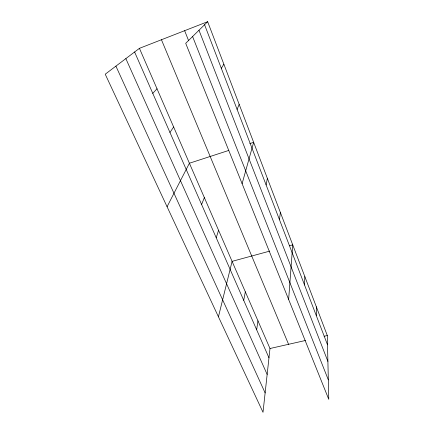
<?xml version="1.0" encoding="UTF-8"?>
<svg xmlns="http://www.w3.org/2000/svg" width="434" height="434" viewBox="0 0 434 434"><rect width="100%" height="100%" fill="white"/><g stroke="black" fill="none" stroke-linecap="round" stroke-linejoin="round"><path stroke-width="0.65" d="M316.315 315.659L316.348 306.795M304.543 285.002L304.836 276.61M288.637 299.465L292.733 244.863L289.549 245.731M139.428 48.337L269.991 348.513L263.009 412.3L105.229 74.209L139.428 48.337L207.658 21.7L327.301 335.542L328.771 399.334L185.703 43.308L207.658 21.7M279.469 219.723L280.375 212.443M256.646 329.775L257.953 320.845M266.113 184.938L267.366 178.32M243.713 300.328L245.335 291.827M218.443 316.809L232.082 261.355L269.758 251.107M242.107 183.669L253.651 142.341L249.832 143.583M216.224 237.761L218.562 230.275M201.609 204.501L204.354 197.611M237.1 109.411L239.177 104.366M167.074 206.725L189.403 163.233L228.799 150.424M221.318 68.317L223.868 64.216M169.954 132.462L173.638 126.999M152.779 93.37L157.005 88.753M269.991 348.513L305.455 340.484M324.095 336.263L327.301 335.542M115.911 66.125L265.131 392.9M125.849 58.606L267.154 374.434M134.6 51.988L268.971 357.817M161.443 39.738L288.572 344.303M184.634 30.689L188.622 40.671M192.593 36.527L328.321 379.88M198.978 30.244L327.898 361.403M204.577 24.733L327.518 344.818"/></g></svg>
